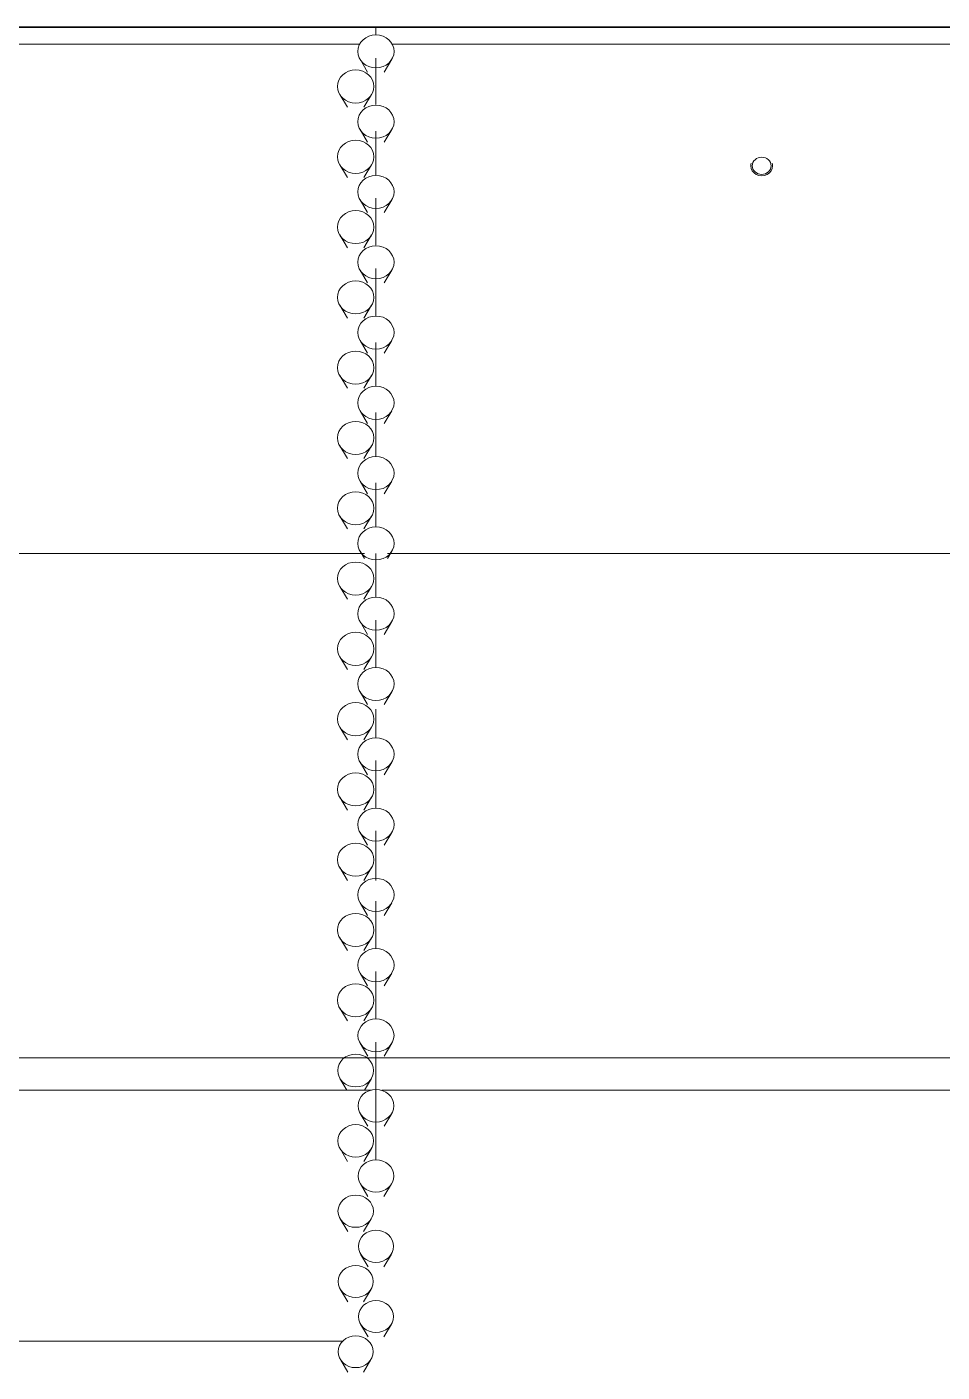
# Model space of a CAD drawing. Header units: millimetres. Extents: x 70151 to 230897, y 35202 to 113211.
# Drawn here: x 178629.2 to 178696.6, y 69156.6 to 69255.6 of the extents above; entities that cross this region are included whole.
import ezdxf

# ---------------------------------------------------------------- set-up
doc = ezdxf.new("R2010")
doc.units = ezdxf.units.MM
doc.header["$LTSCALE"] = 50
doc.layers.add('2-con', color=2, linetype='Continuous')
doc.layers.add('mark-B', color=2, linetype='Continuous', lineweight=20)

# ---------------------------------------------------------------- blocks, each defined once
blk = doc.blocks.new('무풍1WAY 대형')
at = {"layer": 'mark-B'}
for p, q in [((0.937, -397.106), (0.379, -398.044)), ((2.633, -398.044), (2.075, -397.106)), ((-0.561, -399.691), (-1.119, -400.629)), ((1.144, -400.629), (0.586, -399.691)), ((0.929, -402.276), (0.371, -403.214)), ((2.642, -403.214), (2.084, -402.276)), ((-0.569, -404.861), (-1.127, -405.799)), ((1.152, -405.799), (0.594, -404.861)), ((0.92, -407.446), (0.362, -408.384)), ((2.65, -408.384), (2.092, -407.446)), ((-0.578, -410.031), (-1.136, -410.969)), ((1.161, -410.969), (0.603, -410.031)), ((0.012, -417.851), (0.012, -412.734)), ((0.911, -412.616), (0.353, -413.555)), ((2.659, -413.555), (2.101, -412.616)), ((-0.587, -415.201), (-1.145, -416.14)), ((1.17, -416.14), (0.612, -415.201)), ((0.864, -417.851), (0.344, -418.725)), ((2.668, -418.725), (2.149, -417.851)), ((289.26, -420.237), (-384.836, -420.237)), ((-0.596, -420.372), (-1.154, -421.31)), ((1.179, -421.31), (0.621, -420.372)), ((0.894, -422.957), (0.336, -423.895)), ((2.677, -423.895), (2.119, -422.957)), ((-0.6, -425.544), (-1.158, -426.482)), ((1.183, -426.482), (0.625, -425.544)), ((0.894, -428.131), (0.336, -429.07)), ((2.677, -429.07), (2.119, -428.131)), ((-0.6, -430.719), (-1.158, -431.657)), ((1.183, -431.657), (0.625, -430.719)), ((0.894, -433.306), (0.336, -434.244)), ((2.677, -434.244), (2.119, -433.306)), ((-0.6, -435.893), (-1.158, -436.831)), ((1.183, -436.831), (0.625, -435.893)), ((0.894, -438.481), (0.336, -439.419)), ((2.677, -439.419), (2.119, -438.481)), ((-0.6, -441.068), (-1.158, -442.006)), ((1.183, -442.006), (0.625, -441.068)), ((0.894, -443.655), (0.336, -444.593)), ((2.677, -444.593), (2.119, -443.655)), ((-0.6, -446.242), (-1.158, -447.181)), ((1.183, -447.181), (0.625, -446.242)), ((0.894, -448.83), (0.336, -449.768)), ((2.677, -449.768), (2.119, -448.83)), ((-0.6, -451.417), (-1.158, -452.355)), ((1.183, -452.355), (0.625, -451.417)), ((0.894, -454.004), (0.336, -454.943)), ((2.677, -454.943), (2.119, -454.004)), ((-0.842, -456.999), (-1.158, -457.53)), ((1.183, -457.53), (0.867, -456.999)), ((0.894, -459.179), (0.336, -460.117)), ((2.677, -460.117), (2.119, -459.179)), ((-0.6, -461.766), (-1.158, -462.704)), ((1.183, -462.704), (0.625, -461.766)), ((0.894, -464.354), (0.336, -465.292)), ((2.677, -465.292), (2.119, -464.354)), ((-0.6, -466.941), (-1.158, -467.879)), ((1.183, -467.879), (0.625, -466.941)), ((0.894, -469.528), (0.336, -470.466)), ((2.677, -470.466), (2.119, -469.528)), ((-0.6, -472.115), (-1.158, -473.054)), ((1.183, -473.054), (0.625, -472.115)), ((0.894, -474.703), (0.336, -475.641)), ((2.677, -475.641), (2.119, -474.703)), ((-0.6, -477.29), (-1.158, -478.228)), ((1.183, -478.228), (0.625, -477.29)), ((0.894, -479.877), (0.336, -480.815)), ((2.677, -480.815), (2.119, -479.877)), ((-0.6, -482.465), (-1.158, -483.403)), ((1.183, -483.403), (0.625, -482.465)), ((0.894, -485.052), (0.336, -485.99)), ((2.677, -485.99), (2.119, -485.052)), ((-0.6, -487.639), (-1.158, -488.577)), ((1.183, -488.577), (0.625, -487.639)), ((0.894, -490.226), (0.336, -491.165)), ((2.677, -491.165), (2.119, -490.226)), ((-0.6, -492.814), (-1.158, -493.752)), ((1.183, -493.752), (0.625, -492.814)), ((-551.699, -496.114), (0.012, -496.114)), ((-550.527, -496.135), (550.963, -496.135)), ((0.012, -496.093), (0.012, -495.55)), ((0.012, -496.114), (0.012, -496.093)), ((0.012, -496.114), (551.724, -496.114))]:
    blk.add_line(p, q, dxfattribs=at)
for centre, major_axis in [((1.506, -398.603), (1.282, 0)), ((0.012, -401.19), (1.287, 0)), ((1.506, -403.778), (1.292, 0)), ((0.012, -406.365), (1.297, 0)), ((1.506, -408.952), (1.302, 0)), ((0.012, -411.54), (1.307, 0)), ((1.506, -414.127), (1.312, 0)), ((0.012, -416.714), (1.317, 0)), ((1.506, -419.301), (-1.322, 0)), ((0.012, -421.889), (1.327, 0)), ((1.506, -424.476), (-1.332, 0)), ((0.012, -427.063), (-1.332, 0)), ((1.506, -429.651), (-1.332, 0)), ((0.012, -432.238), (-1.332, 0)), ((1.506, -434.825), (-1.332, 0)), ((0.012, -437.412), (-1.332, 0)), ((1.506, -440), (-1.332, 0)), ((0.012, -442.587), (-1.332, 0)), ((1.506, -445.174), (-1.332, 0)), ((0.012, -447.762), (-1.332, 0)), ((1.506, -450.349), (-1.332, 0)), ((0.012, -452.936), (-1.332, 0)), ((1.506, -455.524), (-1.332, 0)), ((0.012, -458.111), (-1.332, 0)), ((1.506, -460.698), (-1.332, 0)), ((0.012, -463.285), (-1.332, 0)), ((1.506, -465.873), (-1.332, 0)), ((0.012, -468.46), (-1.332, 0)), ((1.506, -471.047), (-1.332, 0)), ((0.012, -473.635), (-1.332, 0)), ((1.506, -476.222), (-1.332, 0)), ((0.012, -478.809), (-1.332, 0)), ((1.506, -481.396), (-1.332, 0)), ((0.012, -483.984), (-1.332, 0)), ((-28.369, -485.908), (-0.697, 0)), ((1.506, -486.571), (-1.332, 0)), ((0.012, -489.158), (-1.332, 0)), ((1.506, -491.746), (-1.332, 0)), ((0.012, -494.333), (-1.332, 0))]:
    blk.add_ellipse(centre, major_axis=major_axis, ratio=0.913545, dxfattribs=at)
for start_param, end_param in [(3.141592, 6.283185), (0, 0.258688), (2.882802, 3.141592)]:
    blk.add_ellipse((-28.369, -485.908), major_axis=(-0.797, 0), ratio=0.913545, start_param=start_param, end_param=end_param, dxfattribs=at)
for points in [[(544.788, -399.378), (364.013, -399.378), (183.239, -399.378), (2.464, -399.378)], [(-0.41, -417.851), (-52.375, -417.851), (-104.341, -417.851), (-156.306, -417.851)], [(0.012, -421.402), (0.012, -420.219), (0.012, -419.035), (0.012, -417.851)], [(51.766, -417.851), (34.629, -417.851), (17.492, -417.851), (0.354, -417.851)], [(0.012, -426.584), (0.012, -425.423), (0.012, -424.262), (0.012, -423.101)], [(0.012, -431.766), (0.012, -430.61), (0.012, -429.455), (0.012, -428.299)], [(0.012, -436.944), (0.012, -435.73), (0.012, -434.515), (0.012, -433.301)], [(0.012, -442.117), (0.012, -440.963), (0.012, -439.81), (0.012, -438.655)], [(0.012, -445.906), (0.012, -445.213), (0.012, -444.521), (0.012, -443.828)], [(0.012, -452.452), (0.012, -451.3), (0.012, -450.148), (0.012, -448.996)], [(0.012, -457.36), (0.012, -456.293), (0.012, -455.226), (0.012, -454.159)], [(-536.769, -457.36), (-358.127, -457.36), (-179.485, -457.36), (-0.843, -457.36)], [(0.868, -457.36), (179.509, -457.36), (358.151, -457.36), (536.794, -457.36)], [(0.012, -462.558), (0.012, -461.485), (0.012, -460.41), (0.012, -459.333)], [(0.012, -467.736), (0.012, -466.667), (0.012, -465.597), (0.012, -464.525)], [(0.012, -472.895), (0.012, -471.83), (0.012, -470.764), (0.012, -469.696)], [(0.012, -478.341), (0.012, -477.182), (0.012, -476.021), (0.012, -474.859)], [(0.012, -483.534), (0.012, -482.379), (0.012, -481.223), (0.012, -480.064)], [(0.012, -488.456), (0.012, -487.389), (0.012, -486.32), (0.012, -485.25)], [(0.012, -493.845), (0.012, -492.702), (0.012, -491.557), (0.012, -490.411)], [(-1.177, -494.856), (-184.638, -494.856), (-368.1, -494.856), (-551.561, -494.856)], [(551.586, -494.856), (368.127, -494.856), (184.669, -494.856), (1.21, -494.856)], [(0.012, -496.093), (-183.844, -496.093), (-367.701, -496.093), (-551.558, -496.093)], [(551.583, -496.093), (367.726, -496.093), (183.869, -496.093), (0.012, -496.093)]]:
    blk.add_open_spline(points, degree=3, dxfattribs=at)
blk = doc.blocks.new('dpdjzjs')
at = {"layer": 'mark-B', "rotation": 180}
blk.add_blockref('무풍1WAY 대형', (178654.915, 88751.491), dxfattribs=at)

msp = doc.modelspace()

# ---------------------------------------------------------------- block references
at = {"layer": '2-con'}
msp.add_blockref('dpdjzjs', (0, -19992.043), dxfattribs=at)

doc.saveas('drawing.dxf')
